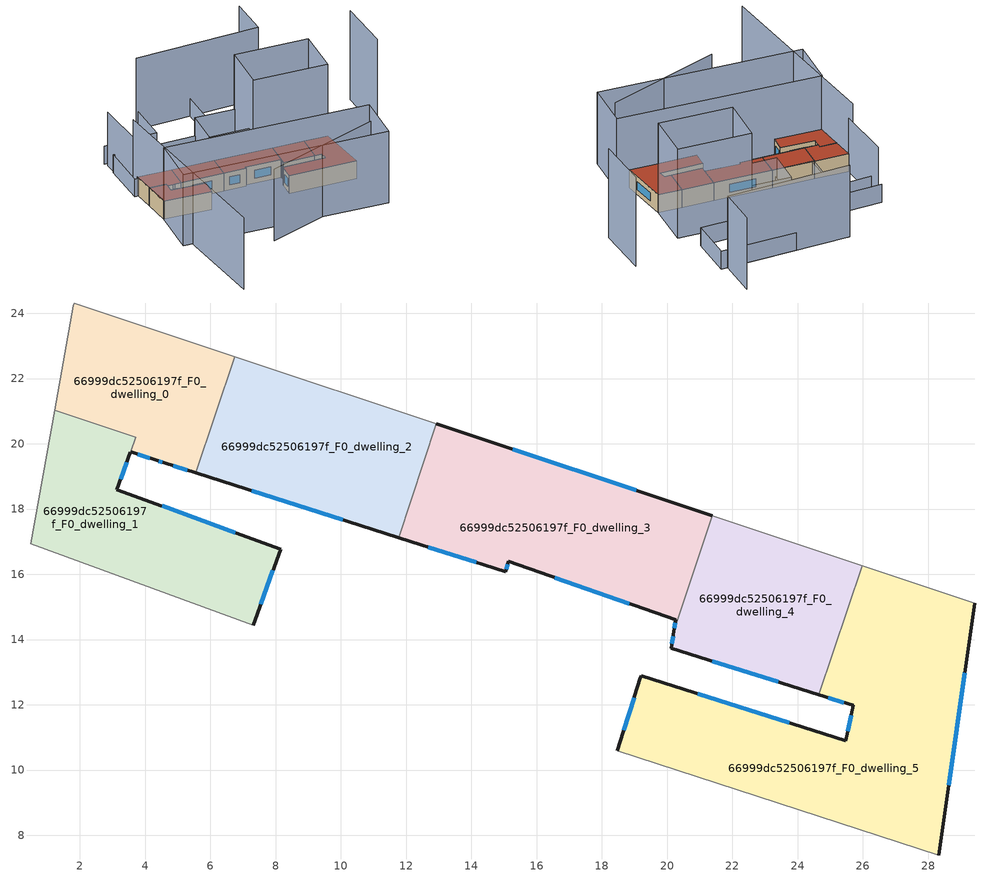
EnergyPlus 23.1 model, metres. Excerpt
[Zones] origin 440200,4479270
66999dc52506197f_F0_dwelling_0
 floor ground (EU_floor_Construction): 6.74,22.67 5.56,19.11 4.59,19.42 4.36,19.49 3.55,19.75 3.72,20.2 1.23,21.03 1.8,24.23 1.83,24.31 z0
 wall outside (EU_wall_Construction): 3.55,19.75 4.36,19.49 4.59,19.42 5.56,19.11 z0:3
 wall adiabatic (EU_wall_Construction): 6.74,22.67 1.83,24.31 1.8,24.23 1.23,21.03 z0:3
 wall to 66999dc52506197f_F0_dwelling_1 (EU_wall_Construction): 1.23,21.03 3.72,20.2 3.55,19.75 z0:3
 wall to 66999dc52506197f_F0_dwelling_2 (EU_wall_Construction): 5.56,19.11 6.74,22.67 z0:3
 window (EU_Window_Construction): 3.78,19.68 4.14,19.56 / 4.86,19.33 5.29,19.19 / 4.43,19.47 4.53,19.44 z0.83:2.17
 roof outside (EU_roof_Construction): 5.56,19.11 6.74,22.67 1.83,24.31 1.8,24.23 1.23,21.03 3.72,20.2 3.55,19.75 4.36,19.49 4.59,19.42 z3
66999dc52506197f_F0_dwelling_1
 floor ground (EU_floor_Construction): 8.15,16.77 7.31,14.43 0.49,16.94 1.23,21.03 3.72,20.2 3.55,19.75 3.14,18.6 z0
 wall outside (EU_wall_Construction): 7.31,14.43 8.15,16.77 3.14,18.6 3.55,19.75 z0:3
 wall adiabatic (EU_wall_Construction): 1.23,21.03 0.49,16.94 7.31,14.43 z0:3
 window (EU_Window_Construction): 7.54,15.08 7.92,16.13 / 3.25,18.92 3.44,19.43 / 6.76,17.28 4.52,18.09 z0.83:2.17
 roof outside (EU_roof_Construction): 7.31,14.43 8.15,16.77 3.14,18.6 3.55,19.75 3.72,20.2 1.23,21.03 0.49,16.94 z3
66999dc52506197f_F0_dwelling_2
 floor ground (EU_floor_Construction): 12.93,20.61 11.77,17.12 5.56,19.11 6.74,22.67 z0
 wall outside (EU_wall_Construction): 5.56,19.11 11.77,17.12 z0:3
 wall adiabatic (EU_wall_Construction): 12.93,20.61 6.74,22.67 z0:3
 wall to 66999dc52506197f_F0_dwelling_3 (EU_wall_Construction): 11.77,17.12 12.93,20.61 z0:3
 window (EU_Window_Construction): 7.27,18.56 10.05,17.67 z0.83:2.17
 roof outside (EU_roof_Construction): 11.77,17.12 12.93,20.61 6.74,22.67 5.56,19.11 z3
66999dc52506197f_F0_dwelling_3
 floor ground (EU_floor_Construction): 21.38,17.79 20.2,14.25 20.26,14.61 15.13,16.39 15.05,16.07 11.77,17.12 12.93,20.61 z0
 wall outside (EU_wall_Construction): 21.38,17.79 12.93,20.61 / 20.2,14.25 20.26,14.61 / 11.77,17.12 15.05,16.07 15.13,16.39 20.26,14.61 z0:3
 wall to 66999dc52506197f_F0_dwelling_4 (EU_wall_Construction): 20.2,14.25 21.38,17.79 z0:3
 window (EU_Window_Construction): 19.05,18.57 15.27,19.83 / 20.22,14.35 20.24,14.51 / 16.55,15.9 18.84,15.1 / 15.08,16.16 15.11,16.3 / 12.68,16.83 14.15,16.36 z0.83:2.17
 roof outside (EU_roof_Construction): 20.2,14.25 21.38,17.79 12.93,20.61 11.77,17.12 15.05,16.07 15.13,16.39 20.26,14.61 z3
66999dc52506197f_F0_dwelling_4
 floor ground (EU_floor_Construction): 25.97,16.26 24.65,12.31 20.12,13.73 20.2,14.25 21.38,17.79 z0
 wall outside (EU_wall_Construction): 20.2,14.25 20.12,13.73 24.65,12.31 z0:3
 wall adiabatic (EU_wall_Construction): 25.97,16.26 21.38,17.79 z0:3
 wall to 66999dc52506197f_F0_dwelling_5 (EU_wall_Construction): 24.65,12.31 25.97,16.26 z0:3
 window (EU_Window_Construction): 21.38,13.34 23.4,12.7 / 20.18,14.1 20.14,13.88 z0.83:2.17
 roof outside (EU_roof_Construction): 24.65,12.31 25.97,16.26 21.38,17.79 20.2,14.25 20.12,13.73 z3
66999dc52506197f_F0_dwelling_5
 floor ground (EU_floor_Construction): 29.43,15.11 28.32,7.4 18.47,10.59 19.18,12.83 19.2,12.9 25.48,10.89 25.7,11.98 24.65,12.31 25.97,16.26 z0
 wall outside (EU_wall_Construction): 24.65,12.31 25.7,11.98 25.48,10.89 19.2,12.9 19.18,12.83 18.47,10.59 / 28.32,7.4 29.43,15.11 z0:3
 wall adiabatic (EU_wall_Construction): 29.43,15.11 25.97,16.26 / 18.47,10.59 28.32,7.4 z0:3
 window (EU_Window_Construction): 23.74,11.45 20.94,12.34 / 25.64,11.68 25.54,11.19 / 24.94,12.22 25.41,12.07 / 28.63,9.53 29.12,12.98 / 18.98,12.21 18.67,11.21 z0.83:2.17
 roof outside (EU_roof_Construction): 28.32,7.4 29.43,15.11 25.97,16.26 24.65,12.31 25.7,11.98 25.48,10.89 19.2,12.9 19.18,12.83 18.47,10.59 z3
shading: 8.76,2.52 27.48,3.34 / 2,25.45 -2.79,-4.46 / 32.95,38.59 31.33,32.57 / 31.33,32.57 12.82,37.55 / 27.64,-0.37 -1.96,9.78 / -1.96,9.78 0.49,16.94 / 0.49,16.94 30.1,6.79 / 30.1,6.79 27.64,-0.37 z0:12; 39.06,15.63 41.05,23.9 / 29.43,15.11 18.64,18.71 / 18.64,18.71 20.95,25.65 / 20.95,25.65 31.74,22.05 / 31.74,22.05 29.43,15.11 z0:15; 19.19,20.19 13.37,22.12 / 13.37,22.12 15.11,27.36 / 15.11,27.36 20.93,25.43 / 20.93,25.43 19.19,20.19 z0:6; 13.05,37.49 11.47,31.43 / 11.47,31.43 3.48,33.52 / 8.88,29.2 15.2,27.24 / 15.2,27.24 13.14,20.6 / 13.14,20.6 6.82,22.56 / 6.82,22.56 8.88,29.2 / 8.94,29.44 7.14,22.54 / 7.14,22.54 1.19,24.09 / 1.19,24.09 3,31 / 3,31 8.94,29.44 / 20.98,35.38 32.3,32.31 / 32.3,32.31 30.49,25.67 / 30.49,25.67 19.18,28.75 / 19.18,28.75 20.98,35.38 z0:3; 3.63,32.9 1.8,24.23 z0:9
[Building]
EU S2 Campaign: North Axis=0; Terrain=City; Solar Distribution=FullExterior
[Site:Location]
Madrid: Latitude=40.5; Longitude=-3.5; Time Zone=1; Elevation=609
[SizingPeriod:WeatherFileDays]
AnnualSizingPeriod: Begin Month=1; Begin Day of Month=1; End Month=12; End Day of Month=31; Day of Week for Start Day=Monday; Use Weather File Daylight Saving Period=No; Use Weather File Rain and Snow Indicators=No
[MATERIAL]
EU_InternalMass_Material: Roughness=MediumRough; Thickness=0.1; Conductivity=1; Density=1800; Specific Heat=900; Thermal Absorptance=0.9; Solar Absorptance=0.7; Visible Absorptance=0.7
[MATERIAL:NOMASS] Roughness=MediumRough; Thermal Absorptance=0.9; Solar Absorptance=0.7; Visible Absorptance=0.7
Name | Thermal Resistance
EU_wall_NoMass | 0.422824
EU_roof_NoMass | 0.364595
EU_floor_NoMass | 0.594177
[WINDOWMATERIAL:SIMPLEGLAZINGSYSTEM]
EU_Window_SimpleGlazing: UFactor=4.675; Solar Heat Gain Coefficient=0.85; Visible Transmittance=0.85
[CONSTRUCTION]
EU_wall_Construction: EU_wall_NoMass
EU_roof_Construction: EU_roof_NoMass
EU_floor_Construction: EU_floor_NoMass
EU_InternalMass_Construction: EU_InternalMass_Material
EU_Window_Construction: EU_Window_SimpleGlazing
[ZONE] Type=1; Multiplier=1; Ceiling Height=autocalculate; Floor Area=autocalculate; Part of Total Floor Area=Yes
Name | Volume
66999dc52506197f_F0_dwelling_0 | 52.0726
66999dc52506197f_F0_dwelling_1 | 67.7948
66999dc52506197f_F0_dwelling_2 | 72.7214
66999dc52506197f_F0_dwelling_3 | 92.6276
66999dc52506197f_F0_dwelling_4 | 61.0437
66999dc52506197f_F0_dwelling_5 | 135.215
[INTERNALMASS] Construction=EU_InternalMass_Construction
Name | Zone or ZoneList | Surface Area
66999dc52506197f_F0_dwelling_0_EU_InternalMass | 66999dc52506197f_F0_dwelling_0 | 17.3576
66999dc52506197f_F0_dwelling_1_EU_InternalMass | 66999dc52506197f_F0_dwelling_1 | 22.5987
66999dc52506197f_F0_dwelling_2_EU_InternalMass | 66999dc52506197f_F0_dwelling_2 | 24.2403
66999dc52506197f_F0_dwelling_3_EU_InternalMass | 66999dc52506197f_F0_dwelling_3 | 30.8759
66999dc52506197f_F0_dwelling_4_EU_InternalMass | 66999dc52506197f_F0_dwelling_4 | 20.3481
66999dc52506197f_F0_dwelling_5_EU_InternalMass | 66999dc52506197f_F0_dwelling_5 | 45.0728
[OTHEREQUIPMENT] Fuel Type=Electricity; Design Level Calculation Method=Watts/Area; Power per Zone Floor Area=1; Fraction Latent=0; Fraction Radiant=0; Fraction Lost=0; Carbon Dioxide Generation Rate=0; EndUse Subcategory=EU_Step8_InternalGains
Name | Zone or ZoneList or Space or SpaceList | Schedule
EU_Step8_InternalGain_66999dc52506197f_F0_dwelling_0_f000 | 66999dc52506197f_F0_dwelling_0 | EU_Step8_GainSchedule_66999dc52506197f_F0_dwelling_0_f000
EU_Step8_InternalGain_66999dc52506197f_F0_dwelling_1_f000 | 66999dc52506197f_F0_dwelling_1 | EU_Step8_GainSchedule_66999dc52506197f_F0_dwelling_1_f000
EU_Step8_InternalGain_66999dc52506197f_F0_dwelling_2_f000 | 66999dc52506197f_F0_dwelling_2 | EU_Step8_GainSchedule_66999dc52506197f_F0_dwelling_2_f000
EU_Step8_InternalGain_66999dc52506197f_F0_dwelling_3_f000 | 66999dc52506197f_F0_dwelling_3 | EU_Step8_GainSchedule_66999dc52506197f_F0_dwelling_3_f000
EU_Step8_InternalGain_66999dc52506197f_F0_dwelling_4_f000 | 66999dc52506197f_F0_dwelling_4 | EU_Step8_GainSchedule_66999dc52506197f_F0_dwelling_4_f000
EU_Step8_InternalGain_66999dc52506197f_F0_dwelling_5_f000 | 66999dc52506197f_F0_dwelling_5 | EU_Step8_GainSchedule_66999dc52506197f_F0_dwelling_5_f000
[ZONEVENTILATION:DESIGNFLOWRATE] Schedule=EU_AlwaysOn; Design Flow Rate Calculation Method=AirChanges/Hour; Air Changes per Hour=0.68; Ventilation Type=Natural; Fan Pressure Rise=0; Fan Total Efficiency=1; Constant Term Coefficient=1; Temperature Term Coefficient=0; Velocity Term Coefficient=0; Velocity Squared Term Coefficient=0; Minimum Indoor Temperature=-100; Maximum Indoor Temperature=100; Delta Temperature=-100; Minimum Outdoor Temperature=-100; Maximum Outdoor Temperature=100; Maximum Wind Speed=40
Name | Zone or ZoneList or Space or SpaceList
EU_ConstantAir_66999dc52506197f_F0_dwelling_0 | 66999dc52506197f_F0_dwelling_0
EU_ConstantAir_66999dc52506197f_F0_dwelling_1 | 66999dc52506197f_F0_dwelling_1
EU_ConstantAir_66999dc52506197f_F0_dwelling_2 | 66999dc52506197f_F0_dwelling_2
EU_ConstantAir_66999dc52506197f_F0_dwelling_3 | 66999dc52506197f_F0_dwelling_3
EU_ConstantAir_66999dc52506197f_F0_dwelling_4 | 66999dc52506197f_F0_dwelling_4
EU_ConstantAir_66999dc52506197f_F0_dwelling_5 | 66999dc52506197f_F0_dwelling_5
[HVACTEMPLATE:THERMOSTAT] Constant Heating Setpoint=20; Constant Cooling Setpoint=50
EU_HeatOnly_66999dc52506197f_F0_dwelling_0; EU_HeatOnly_66999dc52506197f_F0_dwelling_1; EU_HeatOnly_66999dc52506197f_F0_dwelling_2; EU_HeatOnly_66999dc52506197f_F0_dwelling_3; EU_HeatOnly_66999dc52506197f_F0_dwelling_4; EU_HeatOnly_66999dc52506197f_F0_dwelling_5
[HVACTEMPLATE:ZONE:IDEALLOADSAIRSYSTEM] System Availability Schedule=EU_AlwaysOn; Maximum Heating Supply Air Temperature=50; Minimum Cooling Supply Air Temperature=13; Maximum Heating Supply Air Humidity Ratio=0.0156; Minimum Cooling Supply Air Humidity Ratio=0.0077; Heating Limit=NoLimit; Cooling Limit=NoLimit; Heating Availability Schedule=EU_AlwaysOn; Cooling Availability Schedule=EU_CoolingOff; Dehumidification Control Type=ConstantSensibleHeatRatio; Cooling Sensible Heat Ratio=0.7; Dehumidification Setpoint=60; Humidification Control Type=None; Humidification Setpoint=30; Outdoor Air Method=None; Outdoor Air Flow Rate per Person=0.00944; Outdoor Air Flow Rate per Zone Floor Area=0; Outdoor Air Flow Rate per Zone=0; Demand Controlled Ventilation Type=None; Outdoor Air Economizer Type=NoEconomizer; Heat Recovery Type=None; Sensible Heat Recovery Effectiveness=0.7; Latent Heat Recovery Effectiveness=0.65
Name | Template Thermostat
66999dc52506197f_F0_dwelling_0 | EU_HeatOnly_66999dc52506197f_F0_dwelling_0
66999dc52506197f_F0_dwelling_1 | EU_HeatOnly_66999dc52506197f_F0_dwelling_1
66999dc52506197f_F0_dwelling_2 | EU_HeatOnly_66999dc52506197f_F0_dwelling_2
66999dc52506197f_F0_dwelling_3 | EU_HeatOnly_66999dc52506197f_F0_dwelling_3
66999dc52506197f_F0_dwelling_4 | EU_HeatOnly_66999dc52506197f_F0_dwelling_4
66999dc52506197f_F0_dwelling_5 | EU_HeatOnly_66999dc52506197f_F0_dwelling_5
[SIZING:ZONE] Zone Cooling Design Supply Air Temperature Input Method=SupplyAirTemperature; Zone Cooling Design Supply Air Temperature=13; Zone Heating Design Supply Air Temperature Input Method=SupplyAirTemperature; Zone Heating Design Supply Air Temperature=50; Zone Cooling Design Supply Air Humidity Ratio=0.008; Zone Heating Design Supply Air Humidity Ratio=0.008; Cooling Design Air Flow Method=DesignDay; Cooling Design Air Flow Rate=0; Cooling Minimum Air Flow per Zone Floor Area=0.000762; Cooling Minimum Air Flow=0; Cooling Minimum Air Flow Fraction=0.2; Heating Design Air Flow Method=DesignDay; Heating Design Air Flow Rate=0; Heating Maximum Air Flow per Zone Floor Area=0.002032; Heating Maximum Air Flow=0.141576; Heating Maximum Air Flow Fraction=0.3; Account for Dedicated Outdoor Air System=No; Dedicated Outdoor Air System Control Strategy=NeutralSupplyAir; Dedicated Outdoor Air Low Setpoint Temperature for Design=autosize; Dedicated Outdoor Air High Setpoint Temperature for Design=autosize; Zone Load Sizing Method=Sensible Load Only No Latent Load; Zone Latent Cooling Design Supply Air Humidity Ratio Input Method=HumidityRatioDifference; Zone Cooling Design Supply Air Humidity Ratio Difference=0.005; Zone Latent Heating Design Supply Air Humidity Ratio Input Method=HumidityRatioDifference; Zone Humidification Design Supply Air Humidity Ratio Difference=0.005
66999dc52506197f_F0_dwelling_0; 66999dc52506197f_F0_dwelling_1; 66999dc52506197f_F0_dwelling_2; 66999dc52506197f_F0_dwelling_3; 66999dc52506197f_F0_dwelling_4; 66999dc52506197f_F0_dwelling_5
[SCHEDULE:CONSTANT]
Name | Hourly Value
EU_AlwaysOn | 1
EU_CoolingOff | 0
[SCHEDULE:FILE] Column Number=1; Rows to Skip at Top=0; Number of Hours of Data=8760; Column Separator=Comma; Interpolate to Timestep=No; Minutes per Item=60; Adjust Schedule for Daylight Savings=Yes
Name | File
EU_Step8_GainSchedule_66999dc52506197f_F0_dwelling_0_f000 | ../../schedules/66999dc52506197f/66999dc52506197f_F0_dwelling_0_f000_gain.csv
EU_Step8_GainSchedule_66999dc52506197f_F0_dwelling_1_f000 | ../../schedules/66999dc52506197f/66999dc52506197f_F0_dwelling_1_f000_gain.csv
EU_Step8_GainSchedule_66999dc52506197f_F0_dwelling_2_f000 | ../../schedules/66999dc52506197f/66999dc52506197f_F0_dwelling_2_f000_gain.csv
EU_Step8_GainSchedule_66999dc52506197f_F0_dwelling_3_f000 | ../../schedules/66999dc52506197f/66999dc52506197f_F0_dwelling_3_f000_gain.csv
EU_Step8_GainSchedule_66999dc52506197f_F0_dwelling_4_f000 | ../../schedules/66999dc52506197f/66999dc52506197f_F0_dwelling_4_f000_gain.csv
EU_Step8_GainSchedule_66999dc52506197f_F0_dwelling_5_f000 | ../../schedules/66999dc52506197f/66999dc52506197f_F0_dwelling_5_f000_gain.csv
